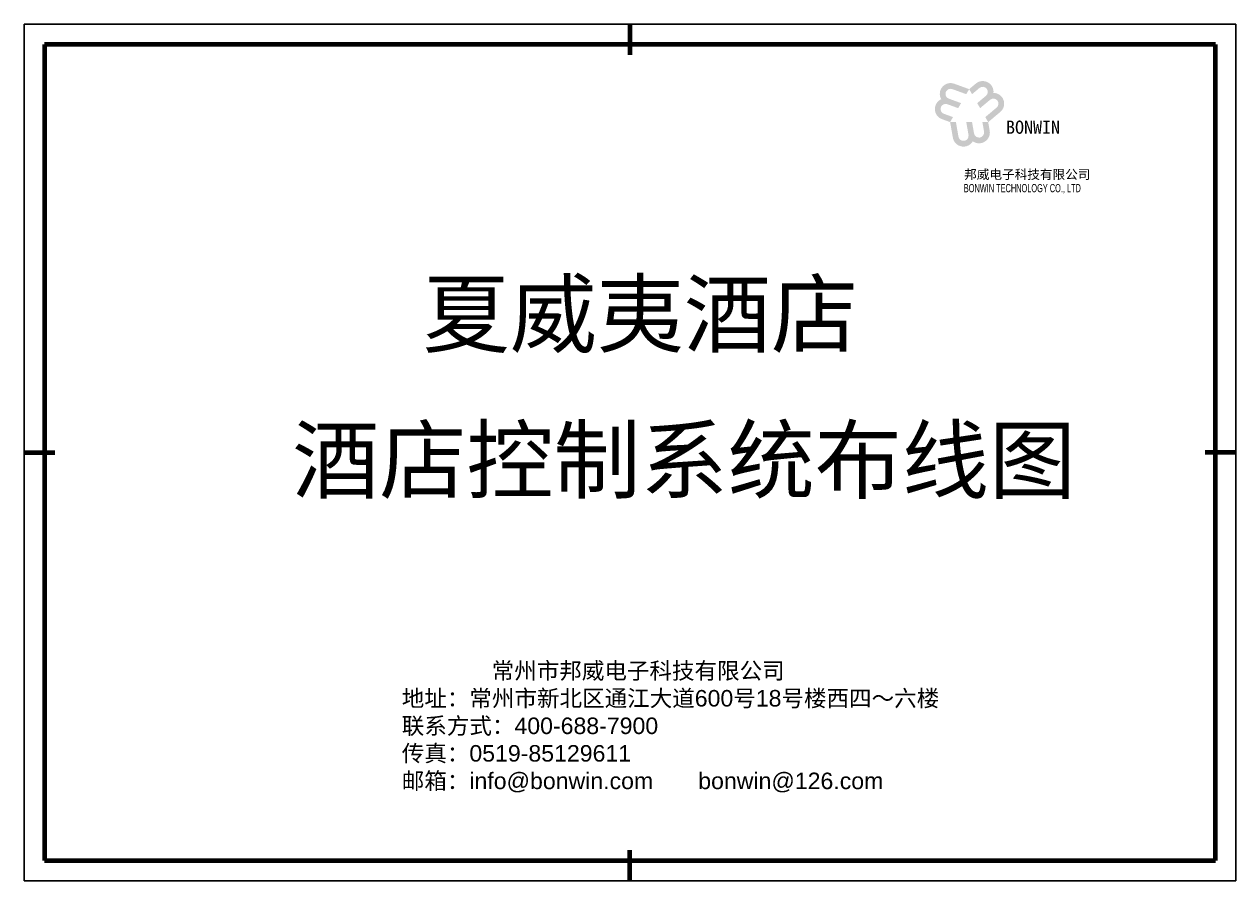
# Model space of a CAD drawing. Header units: millimetres. Extents: x 130143 to 328923, y 19139 to 134795.
# Drawn here: x 130143 to 166349, y 79808 to 105408 of the extents above; entities that cross this region are included whole.
import ezdxf

# ---------------------------------------------------------------- set-up
doc = ezdxf.new("R2010")
doc.units = ezdxf.units.MM
doc.header["$LTSCALE"] = 10
doc.layers.add('CAXA0', color=7, linetype='Continuous', lineweight=70)
doc.layers.add('邦威智能化', color=7, linetype='Continuous', lineweight=18)
doc.styles.get("Standard").update_dxf_attribs({"font": 'arial.ttf'})

# ---------------------------------------------------------------- blocks, each defined once
blk = doc.blocks.new('CAXBLOCK0', base_point=(287, -200))
at = {"layer": 'CAXA0', "color": 0, "linetype": 'Continuous', "lineweight": 25}
for p, q in [((-297, -210), (-297, 210)), ((-297, 210), (297, 210)), ((297, 210), (297, -210)), ((297, -210), (-297, -210))]:
    blk.add_line(p, q, dxfattribs=at)
at = {"layer": 'CAXA0', "color": 0, "linetype": 'Continuous', "lineweight": 70}
for p, q in [((0, 210), (0, 195)), ((-287, 200), (-287, -200)), ((287, 200), (-287, 200)), ((287, -200), (287, 200)), ((-297, 0), (-282, 0)), ((297, 0), (282, 0)), ((0, -210), (0, -195)), ((-287, -200), (287, -200))]:
    blk.add_line(p, q, dxfattribs=at)

msp = doc.modelspace()

# ---------------------------------------------------------------- hatches: boundary and pattern name
at = {"layer": '邦威智能化'}
h = msp.add_hatch(color=5, dxfattribs=at)
h.dxf.hatch_style = 1
h.paths.add_polyline_path([(158579.69615, 103634.14849), (158381.59413, 103467.92115), (158468.2354, 103317.85406), (158689.38786, 103503.423, -1), (158884.93444, 103270.37966), (158622.69016, 103050.33058), (158709.33143, 102900.26348), (159007.32924, 103150.31333, -1), (159202.87582, 102917.26999), (158863.78619, 102632.74), (158950.42746, 102482.67291), (159312.56753, 102786.5445, 0.6963072607), (159108.48746, 103356.53215, 0.6707004433)])
h.paths.add_polyline_path([(158950.42746, 102482.67291), (158777.14491, 102482.67291), (158827.2761, 102198.36479, -1), (158527.68136, 102145.53815), (158468.2354, 102482.67291), (158294.95285, 102482.67291), (158362.50347, 102099.57432, -1), (158062.90872, 102046.74768), (157986.04334, 102482.67291), (157812.76079, 102482.67291), (157894.85128, 102017.11462, 0.6963072607), (158490.51509, 101908.85932, 0.6707004433), (158995.33355, 102227.99785)])
h.paths.add_polyline_path([(157774.94967, 103183.37932, -1), (157878.99784, 103469.2493), (158294.95285, 103317.85406), (158381.59413, 103467.92115), (157937.36357, 103629.60785, 0.6963072607), (157545.77983, 103167.8755, 0.6707004433), (157569.75268, 102571.12063), (157812.76079, 102482.67291), (157899.40207, 102632.74), (157628.11841, 102731.47918, -1), (157732.16658, 103017.34916), (158053.85682, 102900.26348), (158140.4981, 103050.33058)])

# ---------------------------------------------------------------- block references
at = {"layer": '邦威智能化', "linetype": 'Continuous', "lineweight": 70, "xscale": 60.95238063235593, "yscale": 60.95238063235229, "zscale": 60.95238063235148}
msp.add_blockref('CAXBLOCK0', (165739.43046, 80418.00052, 0), dxfattribs=at)

# ---------------------------------------------------------------- texts
at = {"layer": '邦威智能化', "attachment_point": 1}
for s, width, insert, char_height in [('{\\fSimHei|b1|i0|c0|p49;\\C5;BONWIN}', 3084.567507, (159483.8277, 102528.45995, 0), 395.0231498), ('{\\fSimSun|b1|i0|c134|p2;邦威电子科技有限公司}', 5483.5762042, (158232.93614, 101058.49033, 0), 276.5162049), ('{\\fﾷￂￋￎ_gb2312|b0|i0|c134|p49;\\W0.667;BONWIN TECHNOLOGY CO., LTD}', 5483.5762042, (158221.69351, 100633.85048, 0), 246.8894687), ('{\\fSimSun|b0|i0|c134|p2;        \\fSimHei|b1|i0|c134|p49;常州市邦威电子科技有限公司\\P\\fSimSun|b0|i0|c134|p2;地址：常州市新北区通江大道}600{\\fSimSun|b0|i0|c134|p2;号}18{\\fSimSun|b0|i0|c134|p2;号楼西四～六楼\\P联系方式：}400-688-7900{\\fSimSun|b0|i0|c134|p2;\u3000\u3000\\P传真：}0519-85129611\\P{\\fSimSun|b0|i0|c134|p2;邮箱：}info@bonwin.com{\\fSimSun|b0|i0|c134|p2;\u3000\u3000}bonwin@126.com', 20223.0761811, (141425.42322, 86333.46011, 0), 493.7789373)]:
    msp.add_mtext_dynamic_manual_height_columns(s, width=width, gutter_width=1228.26714, heights=[0], dxfattribs=dict(at, insert=insert, char_height=char_height))
at = {"layer": '邦威智能化', "linetype": 'Continuous', "char_height": 1907.9618137}
for s, insert, width, attachment_point in [('{\\fMicrosoft YaHei|b1|i0|c134|p34;\\C7;夏威夷酒店}', (148557.55929, 96639.93581, 0), 3.470554053260384e-11, 5), ('\\pi3714.9;{\\fMicrosoft YaHei|b0|i0|c134|p34;\\C7;酒店控制系统布线图}', (134437.89961, 93337.93215, 0), 26572.0541405, 1)]:
    msp.add_mtext(s, dxfattribs=dict(at, insert=insert, width=width, attachment_point=attachment_point))

doc.saveas('drawing.dxf')
